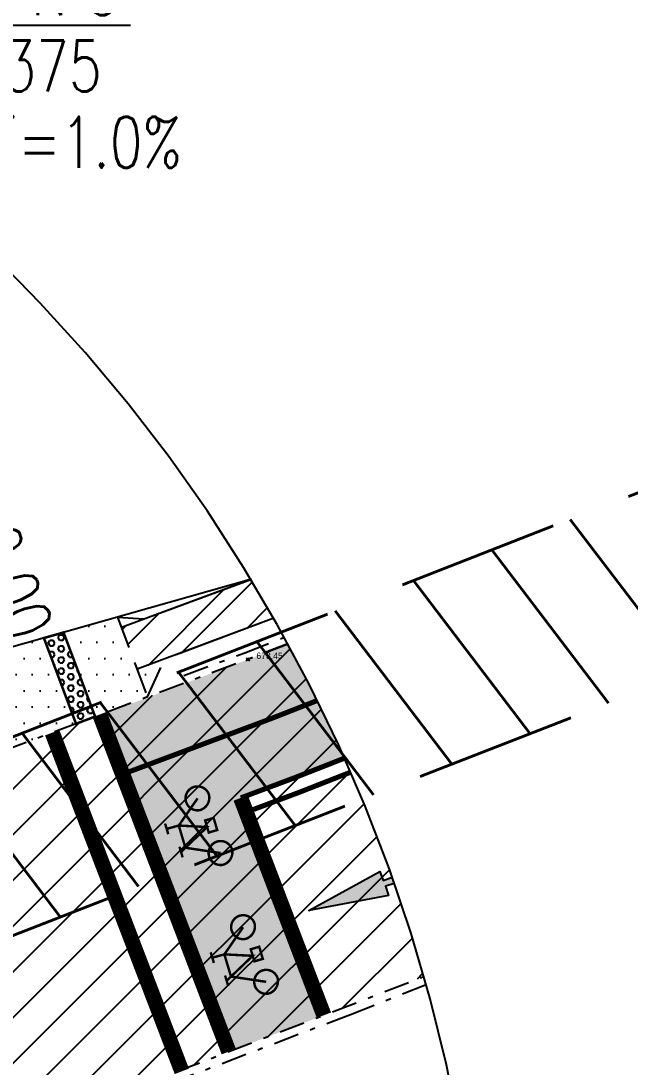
# Model space of a CAD drawing. Extents: x 352140 to 354978, y 6304672 to 6307963.
# Drawn here: x 352354.14 to 352366.1, y 6305354.01 to 6305374.57 of the extents above; entities that cross this region are included whole.
import ezdxf
from ezdxf import colors
from ezdxf.entities.mleader import LeaderData, LeaderLine
from ezdxf.math import Vec2, Vec3

# ---------------------------------------------------------------- set-up
doc = ezdxf.new("R2010")
doc.units = 0
doc.header["$PDMODE"] = 35
doc.header["$PDSIZE"] = 0.03
for name, pattern in [('DASHED', [19.049999999999997, 12.7, -6.35]), ('HIDDEN', [9.524999999999999, 6.35, -3.175]), ('JPG_DASHDOT', [1, 0.5, -0.25, 0, -0.25])]:
    doc.linetypes.add(name, pattern=pattern)
doc.layers.get('0').update_dxf_attribs({"linetype": 'CONTINUOUS'})
for name, color, linetype in [('00-S2_ALL AREA APORTANTES', 150, 'CONTINUOUS'), ('00_Demarcacion Existente', 252, 'CONTINUOUS'), ('02_Geo ext_Acotamiento', 7, 'CONTINUOUS'), ('03_Pav ext_Vereda HC', 42, 'CONTINUOUS'), ('03_Pav proy_Baldosa Podotactil', 4, 'CONTINUOUS'), ('03_S2_Pav ext_Borde vereda', 7, 'CONTINUOUS'), ('05_All ext_Txt', 4, 'CONTINUOUS'), ('1-CERCO MALLA', 252, 'MALLA_LINE'), ('1-VEREDA', 251, 'CONTINUOUS'), ('2-ACHURADO PAVIMENTO HORMIGON 3', 8, 'CONTINUOUS'), ('2-ACHURADO VEREDA', 252, 'CONTINUOUS'), ('C-TINN', 5, 'CONTINUOUS'), ('LE_proyección abajo', 4, 'HIDDEN'), ('TOP-URB-SOLERAS', 2, 'JPG_DASHDOT'), ('TOP-URB-SOLERAS -PAV', 2, 'JPG_DASHDOT'), ('V-NODE-TEXT', 1, 'CONTINUOUS')]:
    doc.layers.add(name, color=color, linetype=linetype)
doc.styles.add('ROMANS', font='romans.shx', dxfattribs={"width": 0.75})
doc.linetypes.add('MALLA_LINE', pattern='A,0.5,-0.2,["MLL",Standard,S=0.1,R=0,X=-0.1,Y=-0.05],-0.25', length=0.95)
doc.dimstyles.new('Principal', dxfattribs={"dimscale": 0, "dimtxt": 2, "dimasz": 2, "dimexe": 1, "dimexo": 1, "dimtad": 1, "dimrnd": 0.05, "dimzin": 1, "dimtxsty": 'ROMANS', "dimcen": 2.5, "dimclrt": 2, "dimaunit": 2, "dimadec": 0, "dimazin": 0, "dimtfac": 1, "dimtmove": 0, "dimatfit": 3, "dimfxl": 1, "dimfxlon": 1, "dimarcsym": 0})
pattern_1 = [(0, (0, 0), (0.15875, 0.3175), [0, -0.3175])]

# ---------------------------------------------------------------- blocks, each defined once
blk = doc.blocks.new('_Dot')
at = {"color": 0, "linetype": 'ByBlock', "lineweight": -2}
blk.add_line((-0.5, 0), (-1, 0), dxfattribs=at)
at = {"color": 0, "linetype": 'ByBlock', "const_width": 0.5}
blk.add_lwpolyline([(-0.25, 0, 1), (0.25, 0, 1)], format="xyb", close=True, dxfattribs=at)
blk = doc.blocks.new('*D1219')
at = {"layer": '02_Geo ext_Acotamiento', "color": 0, "lineweight": -2, "transparency": 16777216}
for p, q in [((352353.4518102598, 6305361.795895999), (352352.4305719354, 6305364.52157572)), ((352351.4067032137, 6305362.582077979), (352351.0558483291, 6305363.518507821)), ((352351.7575580983, 6305361.645648137), (352352.2257730199, 6305361.821075579)), ((352352.1079396291, 6305360.710481673), (352353.4518102598, 6305361.795895999)), ((352351.7575580983, 6305361.645648137), (352352.4583211602, 6305359.775315208)), ((352351.7575580983, 6305361.645648137), (352352.4583211602, 6305359.775315208)), ((352352.4583211602, 6305359.775315208), (352352.9265360818, 6305359.950742651)), ((352352.8091760448, 6305358.838885366), (352353.1600309291, 6305357.902455524))]:
    blk.add_line(p, q, dxfattribs=at)
at = {"layer": '02_Geo ext_Acotamiento', "color": 0, "transparency": 16777216}
for points in [[(352351.5627748542, 6305362.640553793), (352351.2506315736, 6305362.523602165), (352351.7575580983, 6305361.645648137)], [(352352.9652476853, 6305358.89736118), (352352.6531044047, 6305358.780409552), (352352.4583211602, 6305359.775315208)]]:
    blk.add_solid(points, dxfattribs=at)
at = {"layer": '02_Geo ext_Acotamiento', "color": 2, "transparency": 16777216, "insert": (352353.791224138, 6305363.477220203), "char_height": 1, "attachment_point": 5, "rotation": 290.5396125832773, "style": 'ROMANS'}
blk.add_mtext('2,00', dxfattribs=at)
blk = doc.blocks.new('A$C66036E5C')
at = {"layer": 'LE_proyección abajo', "color": 210, "linetype": 'DASHED', "ltscale": 20}
blk.add_arc((88.3102075407296, 32.20463041127005), 31.90839099002005, 130.2319101728353, 77.10732911269962, dxfattribs=at)
blk = doc.blocks.new('bicciclovia')
at = {"const_width": 0.03}
for points in [[(-0.2270391890779138, 0.4210967235267162), (-0.09100024541839957, 0.4063011407852173)], [(0.1717727784998715, 0.466100363060832), (0.151768765412271, 0.3135917149484158), (0, 0), (-0.1312643755227327, 0.3443743726238608), (-0.1590197174809873, 0.4136989312246442)], [(0.1037533064372838, 0.4734981544315815), (0.2397922500967979, 0.4587025726214051)], [(0.3699441906064749, -0.02847408689558506), (0.151768765412271, 0.3135917149484158), (-0.1312643755227327, 0.3443743726238608), (-0.3586095278151333, -0.02847408689558506)], [(-0.07055113092064857, 0.007673134095966816), (0.08364480221644044, -0.009097200818359852), (0.0719486465677619, -0.1166382655501366), (-0.08224728610366583, -0.0998679306358099), (-0.07055113092064857, 0.007673134095966816)]]:
    blk.add_lwpolyline(points, dxfattribs=at)
for points in [[(-0.3804075191728771, -0.1741046356037259, -0.3619283768711266), (-0.5042400760576129, -0.00667609553784132, -2.414212979371144), (-0.3804075187072158, -0.1741046356037259)], [(0.3481461997143924, -0.1741046356037259, -0.3619283768711266), (0.224313641898334, -0.00667609553784132, -2.414212979932447), (0.3481462001800537, -0.1741046356037259)]]:
    blk.add_lwpolyline(points, format="xyb", dxfattribs=at)
blk.add_arc((0.3699441906064749, -0.02847408689558506), 0.1472528746574451, 261.4871623949204, 171.4871623469268)

msp = doc.modelspace()

# ---------------------------------------------------------------- hatches: boundary and pattern name
at = {"layer": '00-S2_ALL AREA APORTANTES', "linetype": 'DASHED', "lineweight": 40, "ltscale": 0.25}
h = msp.add_hatch(dxfattribs=at)
h.set_pattern_fill('ANSI31', color=150, scale=0.5, angle=82.24516604670926)
h.set_pattern_definition([(127.2451660467093, (0, 0), (-1.263734244477452, -0.9607975902004564), [])])
h.paths.add_polyline_path([(352447.8926577982, 6305397.151357373), (352449.2328928671, 6305393.764966251), (352349.7089037477, 6305354.930228421), (352348.3226172682, 6305358.295936639)])
at = {"layer": '00_Demarcacion Existente'}
h = msp.add_hatch(color=253, dxfattribs=at)
h.dxf.hatch_style = 1
h.paths.add_polyline_path([(352358.2179513065, 6305354.313919329), (352360.085898535, 6305355.028603282), (352358.4519815283, 6305359.299121365), (352360.4910146204, 6305360.080584415), (352359.3852303594, 6305362.31849856), (352355.6906598037, 6305360.91942256)])
msp.add_hatch(color=210, dxfattribs=at).paths.add_polyline_path([(352359.7927645292, 6305357.084786208), (352361.1871213317, 6305357.854355732), (352361.2517453093, 6305357.675321473), (352361.4248447627, 6305357.745147819), (352361.4693868707, 6305357.618769477), (352361.2925604529, 6305357.562247204), (352361.3571844305, 6305357.383212944)])
at = {"layer": '03_Pav ext_Vereda HC'}
h = msp.add_hatch(dxfattribs=at)
h.set_pattern_fill('DOTS', color=210, scale=0.2)
h.set_pattern_definition(pattern_1)
h.paths.add_polyline_path([(352351.207810612, 6305361.483055685), (352349.7598787824, 6305361.07230631), (352350.5353136897, 6305359.002674619), (352351.9399584534, 6305359.528956945)])
h.paths.add_polyline_path([(352353.1383863848, 6305362.030721519), (352351.207810612, 6305361.483055686), (352351.7996164995, 6305359.903528882), (352353.6724761846, 6305360.605238651)])
h.paths.add_polyline_path([(352354.5863182145, 6305362.441470895), (352353.1383863848, 6305362.030721519), (352353.8128181384, 6305360.230666714), (352355.217462902, 6305360.756949041)])
h.paths.add_polyline_path([(352356.0342500439, 6305362.85222027), (352354.9724333689, 6305362.551004061), (352355.5920348387, 6305360.897290994), (352356.6221076656, 6305361.283231367)])
h = msp.add_hatch(dxfattribs=at)
h.set_pattern_fill('DOTS', color=210, scale=0.2)
h.set_pattern_definition(pattern_1)
h.paths.add_polyline_path([(352356.0342500439, 6305362.85222027), (352354.9724333689, 6305362.551004061), (352355.5920348387, 6305360.897290994), (352356.6221076656, 6305361.283231367), (352356.9623743954, 6305362.029652434), (352356.4184782613, 6305361.826368866), (352356.1086419228, 6305362.653668736), (352356.5465507404, 6305362.815869262)])
at = {"layer": '03_Pav proy_Baldosa Podotactil'}
h = msp.add_hatch(dxfattribs=at)
h.set_pattern_fill('HEX', color=210, scale=0.02)
h.set_pattern_definition([(0, (0, 0), (0, 0.109985226308), [0.0635, -0.127]), (120, (0, 0), (-0.09525000002370856, -0.05499261315399997), [0.06349999999999999, -0.127]), (59.99999999999999, (0.0635, 0), (-0.09525000002370854, 0.054992613154), [0.0635, -0.127])])
h.paths.add_polyline_path([(352354.9724333689, 6305362.551004061), (352355.5920348388, 6305360.897290994), (352355.217462902, 6305360.756949041), (352354.5863182143, 6305362.441470895)])
at = {"layer": '2-ACHURADO PAVIMENTO HORMIGON 3'}
h = msp.add_hatch(dxfattribs=at)
h.set_pattern_fill('ANSI31', color=256, scale=0.2)
h.set_pattern_definition([(45, (0, 0), (-0.4490128060534577, 0.4490128060534577), [])])
edge = h.paths.add_edge_path()
edge.add_line((352341.0348473429, 6305348.179309698), (352347.0716448119, 6305350.196699426))
edge.add_line((352347.0716448119, 6305350.196699426), (352352.0018807434, 6305351.935626297))
edge.add_line((352352.0018807434, 6305351.935626297), (352360.5126634788, 6305355.191885228))
edge.add_line((352360.5126634788, 6305355.191885228), (352362.0476627334, 6305355.793055064))
edge.add_arc((352331.3532462552, 6305347.075359683), 31.90839099206973, 15.85537745120892, 28.55959861651169)
edge.add_line((352359.3790338213, 6305362.32988842), (352358.5918719186, 6305362.021248654))
edge.add_line((352358.5918719186, 6305362.021248654), (352346.5305885138, 6305357.502212625))
edge.add_line((352346.5305885138, 6305357.502212625), (352337.5139999997, 6305354.407000001))
edge.add_line((352337.5139999997, 6305354.407000001), (352329.5635772923, 6305351.85204692))
edge.add_line((352329.5635772923, 6305351.85204692), (352329.4771615827, 6305351.821504077))
edge.add_line((352329.4771615827, 6305351.821504077), (352329.9523450693, 6305350.430403907))
edge.add_line((352329.9523450693, 6305350.430403907), (352327.1134039041, 6305349.460654931))
edge.add_line((352327.1134039041, 6305349.460654931), (352326.6484762697, 6305350.821731089))
edge.add_line((352326.6484762697, 6305350.821731089), (352312.7508887121, 6305345.9073937))
edge.add_arc((211152.5794278269, 6660793.690470711), 382451.7230987831, 291.65873842918313, 291.65967784238387, ccw=False)
edge.add_line((352306.9229999997, 6305343.593000001), (352300.0479282673, 6305340.901019136))
edge.add_arc((352331.3532462544, 6305347.075359684), 31.90839098846519, 191.157233502384, 191.9125623439328)
edge.add_arc((352331.3532463114, 6305347.0753597), 31.90839104754458, 191.9125623506066, 203.8174404823586)
edge.add_line((352302.1622763111, 6305334.189992431), (352309.3949999997, 6305337.044000001))
edge.add_line((352309.3949999997, 6305337.044000001), (352316.5780000027, 6305339.886000002))
edge.add_arc((352317.5364766959, 6305337.463502437), 2.605220148732561, 97.7143407686001, 111.58654617610819, ccw=False)
edge.add_line((352317.1867670065, 6305340.045144387), (352327.4085527985, 6305343.677931249))
edge.add_line((352327.4085527985, 6305343.677931249), (352335.4409999997, 6305346.276000001))
edge.add_line((352335.4409999997, 6305346.276000001), (352341.0348473429, 6305348.179309698))
edge = h.paths.add_edge_path()
edge.add_arc((352331.3532462571, 6305347.075359683), 31.90839098976456, 336.6743346874491, 358.2614049948605)
edge.add_line((352363.2469482152, 6305346.107273435), (352363.0887325014, 6305346.044823712))
edge.add_line((352363.0887325014, 6305346.044823712), (352337.0099999997, 6305336.469000001))
edge.add_line((352337.0099999997, 6305336.469000001), (352330.9692227557, 6305334.226451832))
edge.add_line((352330.9692227557, 6305334.226451832), (352314.0539451301, 6305328.004732633))
edge.add_line((352314.0539451301, 6305328.004732633), (352311.6669999997, 6305327.111))
edge.add_line((352311.6669999997, 6305327.111), (352307.733176343, 6305325.6222081))
edge.add_arc((352331.3532462571, 6305347.075359684), 31.90839099141789, 222.2475950990737, 246.4800105776808)
edge.add_line((352318.6195969011, 6305317.817889019), (352334.9091964439, 6305324.257568915))
edge.add_line((352334.9091964439, 6305324.257568915), (352360.6537359535, 6305334.441012881))
at = {"layer": '2-ACHURADO VEREDA'}
h = msp.add_hatch(dxfattribs=at)
h.set_pattern_fill('ANSI32', color=256, scale=0.09)
h.set_pattern_definition([(45, (0, 0), (-0.6061672881721679, 0.6061672881721679), []), (45, (0.4041117000160739, 0), (-0.6061672881721679, 0.6061672881721679), [])])
edge = h.paths.add_edge_path()
edge.add_line((352356.108967529, 6305362.652799697), (352356.4192349237, 6305361.824697649))
edge.add_line((352356.4192349237, 6305361.824697649), (352359.101522022, 6305362.829045208))
edge.add_arc((352331.3532484329, 6305347.075360964), 31.90838846510886, 29.58512231257078, 31.17788778244439)
edge.add_line((352358.6529207032, 6305363.594233455), (352358.6609092121, 6305363.597351077))
edge.add_line((352358.6609092121, 6305363.597351077), (352356.108967529, 6305362.652799697))

# ---------------------------------------------------------------- linework, layer by layer
at = {"layer": '00-S2_ALL AREA APORTANTES', "color": 150, "linetype": 'DASHED', "lineweight": 40, "ltscale": 0.25}
msp.add_lwpolyline([(352447.8926577982, 6305397.151357373), (352449.2328928671, 6305393.764966251), (352349.7089037477, 6305354.930228421), (352348.3226172682, 6305358.295936639)], close=True, dxfattribs=at)
at = {"layer": '00_Demarcacion Existente', "color": 210, "const_width": 0.3, "flags": 128}
for points in [[(352355.6832215952, 6305360.938863575), (352358.2179513065, 6305354.313919329)], [(352354.749247981, 6305360.581521599), (352357.2954253266, 6305353.926657028)], [(352358.4519815287, 6305359.299121365), (352360.0858985349, 6305355.028603282)]]:
    msp.add_lwpolyline(points, dxfattribs=at)
at = {"layer": '00_Demarcacion Existente', "color": 210, "linetype": 'ByBlock', "const_width": 0.1, "flags": 128}
for points in [[(352359.9580790653, 6305361.214276033), (352359.039328939, 6305360.854041597), (352356.1323885688, 6305359.764889819)], [(352360.4910146204, 6305360.080584415), (352359.4867859592, 6305359.686834542), (352358.4519815283, 6305359.299121365)], [(352360.6121022454, 6305359.805825573), (352359.594175644, 6305359.40670485), (352358.5591867001, 6305359.01892254)]]:
    msp.add_lwpolyline(points, dxfattribs=at)
at = {"layer": '00_Demarcacion Existente', "color": 210}
msp.add_lwpolyline([(352361.4693868706, 6305357.618769478), (352361.2925604529, 6305357.562247204), (352361.3571844305, 6305357.383212944), (352359.7927645292, 6305357.084786208), (352361.1871213317, 6305357.854355732), (352361.2517453093, 6305357.675321473), (352361.4248447627, 6305357.745147819)], dxfattribs=at)
at = {"layer": '03_Pav proy_Baldosa Podotactil', "color": 210, "const_width": 0.05}
msp.add_lwpolyline([(352354.9724333689, 6305362.551004061), (352355.5920348388, 6305360.897290994), (352355.217462902, 6305360.756949041), (352354.5863182143, 6305362.441470895)], close=True, dxfattribs=at)
at = {"layer": '03_S2_Pav ext_Borde vereda', "color": 210, "linetype": 'DASHED', "ltscale": 0.05}
for points in [[(352356.0342500439, 6305362.85222027), (352356.5465507404, 6305362.815869262)], [(352356.0342500439, 6305362.85222027), (352356.622107666, 6305361.283231366)]]:
    msp.add_lwpolyline(points, dxfattribs=at)
at = {"layer": '03_S2_Pav ext_Borde vereda', "linetype": 'DASHED', "ltscale": 0.05}
msp.add_lwpolyline([(352356.6221076644, 6305361.283231365), (352356.963083331, 6305362.03120758)], dxfattribs=at)
at = {"layer": '1-CERCO MALLA', "ltscale": 6, "flags": 128}
msp.add_lwpolyline([(352358.6609092121, 6305363.597351077), (352349.7396090926, 6305361.066556203)], dxfattribs=at)
at = {"layer": '1-VEREDA', "flags": 128}
for points in [[(352356.108641923, 6305362.653668736), (352358.6589624778, 6305363.598302232)], [(352356.8753661404, 6305362.935989585), (352358.652842259, 6305363.594363094)], [(352358.6609092121, 6305363.597351077), (352358.6608959368, 6305363.59734616)], [(352359.1014643938, 6305362.829146713), (352356.4185927339, 6305361.826411651)], [(352359.1014643938, 6305362.829146714), (352357.1835260945, 6305362.111928395)]]:
    msp.add_lwpolyline(points, dxfattribs=at)
at = {"layer": 'C-TINN', "linetype": 'Continuous', "lineweight": -3}
msp.add_point((352358.5918722638, 6305362.021248845, 673.4399999999999), dxfattribs=at)
at = {"layer": 'TOP-URB-SOLERAS'}
msp.add_lwpolyline([(352359.3790338215, 6305362.329888419), (352358.5918719189, 6305362.021248653)], dxfattribs=at)
at = {"layer": 'TOP-URB-SOLERAS -PAV'}
for points in [[(352359.3852303594, 6305362.31849856), (352353.7553496886, 6305360.209134843)], [(352357.3355367584, 6305361.705431421), (352358.5349596454, 6305362.153169056), (352359.3092611008, 6305362.457383269)], [(352362.0950451053, 6305355.624466018), (352360.6102529817, 6305355.039316263), (352352.0543330001, 6305351.774773068), (352350.405816298, 6305351.19731735)]]:
    msp.add_lwpolyline(points, dxfattribs=at)
at = {"layer": 'TOP-URB-SOLERAS -PAV', "flags": 128}
msp.add_lwpolyline([(352347.8865902204, 6305350.484136069), (352350.8702701348, 6305351.536499739), (352352.0018807437, 6305351.935626296), (352360.5126634791, 6305355.191885227), (352362.047662733, 6305355.793055063)], dxfattribs=at)

# ---------------------------------------------------------------- block references
msp.add_blockref('A$C66036E5C', (352243.0430387156, 6305314.870729272))
at = {"layer": '00_Demarcacion Existente', "color": 210, "xscale": 1.6, "yscale": 1.6, "zscale": 1.6, "rotation": 112.8504658664614}
for p in [(352357.791999372, 6305358.727349548), (352358.6874445763, 6305356.196305487)]:
    msp.add_blockref('bicciclovia', p, dxfattribs=at)

# ---------------------------------------------------------------- texts
at = {"layer": 'V-NODE-TEXT', "linetype": 'ByBlock', "insert": (352358.7593750422, 6305362.091943965), "char_height": 0.127, "attachment_point": 4, "rotation": 359.99638839380617}
msp.add_mtext('673.45', dxfattribs=at)

# ---------------------------------------------------------------- dimensions: what is measured, and where the dimension line sits
at = {"layer": '02_Geo ext_Acotamiento'}
dim = msp.add_linear_dim(base=(352352.4583211602, 6305359.775315208), p1=(352351.5769723762, 6305361.57798756), p2=(352352.2777354381, 6305359.707654632), angle=290.5396125832773, dimstyle='Principal', override={"dimscale": 0, "dimtix": 0, "dimtofl": 1, "dimtmove": 1, "dimatfit": 3, "dimfxl": 1}, dxfattribs=at)
dim.commit()
dim.dimension.update_dxf_attribs({"geometry": '*D1219', "text_midpoint": (352353.3421681079, 6305362.088530324), "dimtype": 161})

# ---------------------------------------------------------------- leaders
at = {"layer": '05_All ext_Txt'}
ml = msp.add_multileader_mtext('Standard', dxfattribs=at)
ml.set_content('{\\C256;DESCARGA SUM \\PHDPE DN 300\\PL=3.0m i=1%min}', color=2, style='ROMANS')
ml.set_leader_properties(color=7)
ml.set_arrow_properties(name='DOT')
ml.build(insert=Vec2(0, 0))
ml.multileader.update_dxf_attribs({"text_left_attachment_type": 6, "text_right_attachment_type": 6, "dogleg_length": 1.040329146316736, "arrow_head_size": 0.5})
ctx = ml.context
ctx.base_point, ctx.char_height, ctx.arrow_head_size, ctx.landing_gap_size, ctx.plane_origin, ctx.plane_x_axis, ctx.plane_y_axis = Vec3(352348.5225925325, 6305379.586800523, -2.566410615338464e-08), 1, 0.5, 0.05000000250530529, Vec3(352387.7708024147, 6305388.006786033, -1.249124973417267e-07), Vec3(1, -1.387778780781446e-15, -3.517525297178413e-09), Vec3(1.403991249853975e-15, 1, 4.609055430399856e-09)
ctx.left_attachment, ctx.right_attachment = 6, 6
notes = []
notes.append((ctx, [(0, (1, 1, 0), (352347.4822633862, 6305379.586800523, -2.20047220638235e-08), (1, -1.387778780781446e-15, -3.517525297178413e-09), 1.040329146316736, [(1, [(352331.7123846576, 6305380.674609553, 3.847999742010053e-08)], 0, [])])]))
ctx.mtext.insert, ctx.mtext.text_direction, ctx.mtext.rotation, ctx.mtext.line_spacing_factor, ctx.mtext.line_spacing_style, ctx.mtext.flow_direction, ctx.mtext.extrusion = Vec3(352348.572592535, 6305380.786800523, -2.030911591057621e-08), Vec3(1, -1.387778780781446e-15, -3.517525297178413e-09), 6.283185307179584, 0.8999999999999998, 2, 5, Vec3(3.517525297178408e-09, -4.609055430399862e-09, 1)
ml = msp.add_multileader_mtext('Standard', dxfattribs=at)
ml.set_content('{\\C256;COLECTOR N°3 \\PHDPE DN 375\\PL=15.8m i=1.0%}', color=2, style='ROMANS')
ml.set_leader_properties(color=7)
ml.set_arrow_properties(name='DOT')
ml.build(insert=Vec2(0, 0))
ml.multileader.update_dxf_attribs({"text_left_attachment_type": 6, "text_right_attachment_type": 6, "dogleg_length": 0.4164050059420628, "arrow_head_size": 0.5})
ctx = ml.context
ctx.base_point, ctx.char_height, ctx.arrow_head_size, ctx.landing_gap_size, ctx.plane_origin, ctx.plane_x_axis, ctx.plane_y_axis = Vec3(352348.6625952659, 6305374.484271436, -1.474416161757087e-07), 1, 0.5, 0.05000000250530529, Vec3(352369.4674504931, 6305365.216719788, -2.633378799883142e-07), Vec3(1, -1.387778780781446e-15, -3.517525297178413e-09), Vec3(1.403991249853975e-15, 1, 4.609055430399856e-09)
ctx.left_attachment, ctx.right_attachment = 6, 6
notes.append((ctx, [(0, (1, 1, 0), (352347.6222661196, 6305374.484271436, -1.437822320861475e-07), (1, -1.414019315748808e-15, -3.51752529717841e-09), 1.040329146316736, [(1, [(352329.1684111527, 6305376.372501321, -7.016737419864491e-08)], 0, [])])]))
ctx.mtext.insert, ctx.mtext.text_direction, ctx.mtext.rotation, ctx.mtext.width, ctx.mtext.line_spacing_factor, ctx.mtext.line_spacing_style, ctx.mtext.flow_direction, ctx.mtext.extrusion = Vec3(352348.7125952684, 6305375.684271436, -1.420866259329002e-07), Vec3(1, -1.387778780781446e-15, -3.517525297178413e-09), 6.283185307179584, 14.76, 0.8999999999999998, 2, 5, Vec3(3.517525297178408e-09, -4.609055430399862e-09, 1)
for ctx, leaders in notes:
    for number, flags, end, landing, length, lines in leaders:
        leader = LeaderData()
        leader.index, (leader.has_last_leader_line, leader.has_dogleg_vector, leader.attachment_direction) = number, flags
        leader.last_leader_point, leader.dogleg_vector, leader.dogleg_length = Vec3(end), Vec3(landing), length
        for number, points, colour, breaks in lines:
            line = LeaderLine()
            line.index, line.vertices, line.color, line.breaks = number, Vec3.list(points), colors.encode_raw_color(colour), breaks
            leader.lines.append(line)
        ctx.leaders.append(leader)

doc.saveas('drawing.dxf')
